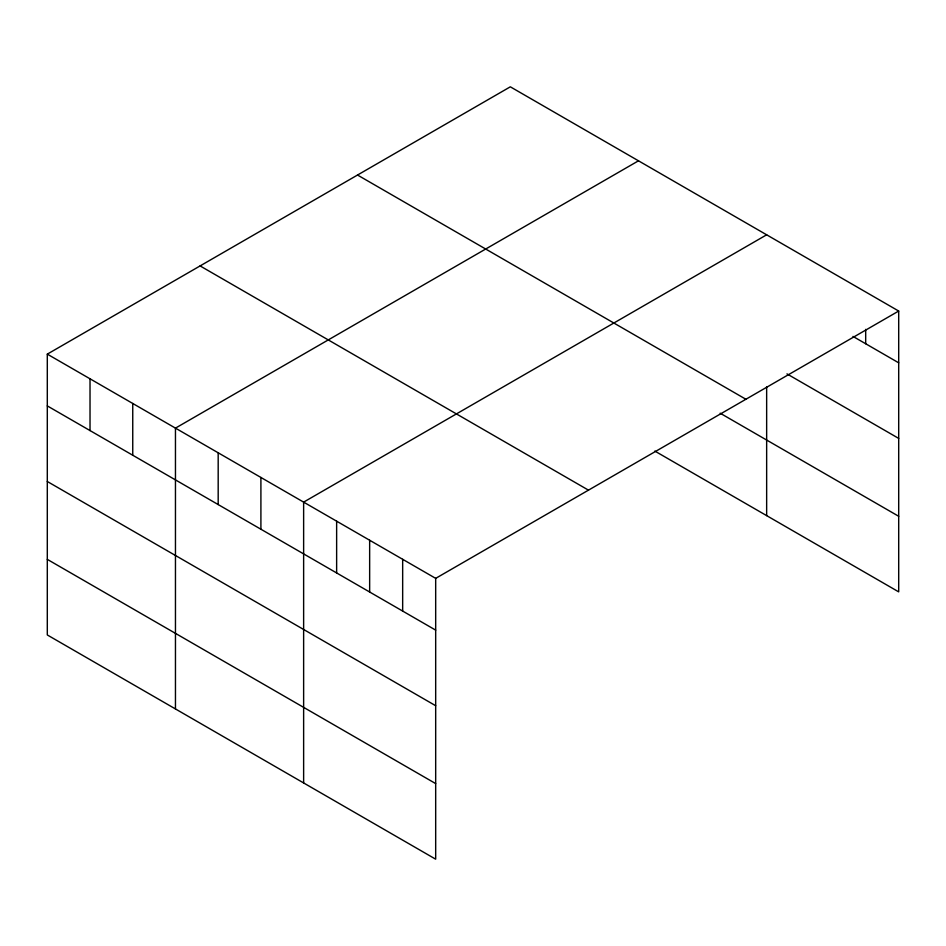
<?xml version="1.0" encoding="UTF-8"?>
<svg xmlns="http://www.w3.org/2000/svg" width="946" height="946" viewBox="0 0 946 946"><rect width="100%" height="100%" fill="white"/><g stroke="black" fill="none" stroke-linecap="round" stroke-linejoin="round"><path stroke-width="1.42" d="M47.3 354.135L435.68 578.361L435.68 859.181L47.3 634.955L47.3 354.135L510.32 86.819L898.7 311.045L898.7 591.865L654.821 451.065M638.491 160.808L175.459 428.136L175.459 708.956M766.65 234.809L303.631 502.125L303.631 782.945M435.68 578.361L898.7 311.045M852.996 336.421L898.7 362.815M786.966 373.883L898.7 438.4M357.529 175.034L745.897 399.259M720.166 413.201L898.7 516.28M200.103 265.921L588.471 490.146M47.3 405.905L435.68 630.131M47.3 481.49L435.68 705.716M47.3 559.37L435.68 783.595M865.685 329.374L865.685 343.753M766.65 386.678L766.65 515.629M402.665 559.311L402.665 611.081M369.65 540.249L369.65 592.019M336.634 521.187L336.634 572.957M260.907 477.458L260.907 529.228M218.183 452.803L218.183 504.573M132.747 403.469L132.747 455.239M90.024 378.802L90.024 430.572"/></g></svg>
